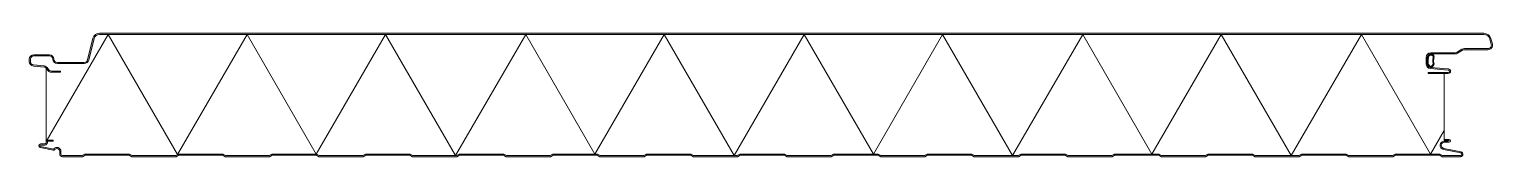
# Model space of a CAD drawing. Header units: metres. Extents: x -510 to 532, y -88 to 0.
import ezdxf

# ---------------------------------------------------------------- set-up
doc = ezdxf.new("R2010")
doc.units = ezdxf.units.M
doc.layers.add('A-DETL-GENF', color=92, linetype='Continuous', lineweight=18)

# ---------------------------------------------------------------- blocks, each defined once
blk = doc.blocks.new('00 Kingspan_Detail_KS1000_Evolution_dikte 88 - Kingspan_Detail_KS1000_Evolution_dikte 88-3344949-00_0 Basismaterialen')
at = {"layer": 'A-DETL-GENF', "lineweight": 13}
for points in [[(485.9, -28.7), (500.7, -28.6), (501.1, -28.5), (501.4, -28.2), (501.7, -27.9), (501.8, -27.5), (501.9, -27.1), (501.9, -26.7), (501.7, -26.3), (501.5, -26), (501.2, -25.7), (500.8, -25.5), (500.4, -25.4), (487.6, -24.3), (487, -24.2), (486.5, -23.9), (486, -23.5), (485.6, -23), (485.4, -22.4), (485.3, -21.8), (485.3, -17.2), (485.4, -16.6), (485.7, -15.9), (486.1, -15.4), (486.6, -15), (487.2, -14.8), (487.8, -14.7), (505.9, -14.6), (506.5, -14.5), (507, -14.2), (510.8, -11.9), (511.3, -11.7), (511.8, -11.7), (528.6, -11.7), (529.3, -11.6), (530, -11.4), (530.7, -11), (531.2, -10.4), (531.5, -9.8), (531.8, -9.1), (531.8, -8.4), (531.7, -7.7), (530.7, -3.8), (530.2, -2.6), (529.3, -1.5), (528.3, -0.7), (527, -0.2), (525.7, 0), (-460.1, 0), (-461.4, -0.2), (-462.6, -0.6), (-463.6, -1.4), (-464.4, -2.4), (-464.9, -3.5), (-468.7, -18.9), (-468.9, -19.4), (-469.2, -19.9), (-469.6, -20.3), (-470, -20.6), (-470.6, -20.8), (-471.1, -20.8), (-490.2, -20.8), (-490.9, -20.7), (-491.5, -20.5), (-492, -20.1), (-492.4, -19.6), (-492.6, -19), (-492.9, -17.6), (-493.2, -16.9), (-493.7, -16.2), (-494.4, -15.7), (-495.1, -15.4), (-495.9, -15.3), (-507, -15.3), (-507.8, -15.4), (-508.6, -15.7), (-509.3, -16.3), (-509.8, -16.9), (-510.1, -17.7), (-510.2, -18.5), (-510.2, -20.2), (-510.1, -21), (-509.8, -21.7), (-509.4, -22.4), (-508.8, -22.9), (-508.1, -23.2), (-507.3, -23.4), (-499.2, -24.2), (-498.7, -24.4), (-498.3, -24.7), (-498, -25), (-497.2, -26.3), (-496.6, -26.9), (-495.8, -27.4), (-495, -27.7), (-494.1, -27.8), (-487.9, -27.8), (-487.9, -27), (-494.1, -27), (-494.8, -26.9), (-495.5, -26.7), (-496.1, -26.3), (-496.6, -25.8), (-497.3, -24.6), (-497.8, -24.1), (-498.4, -23.7), (-499, -23.4), (-499.7, -23.3), (-507.2, -22.6), (-507.8, -22.5), (-508.3, -22.2), (-508.8, -21.8), (-509.1, -21.3), (-509.3, -20.8), (-509.4, -20.2), (-509.4, -18.4), (-509.3, -17.9), (-509.1, -17.3), (-508.7, -16.8), (-508.2, -16.4), (-507.6, -16.2), (-507, -16.1), (-495.9, -16.1), (-495.3, -16.2), (-494.8, -16.4), (-494.3, -16.8), (-493.9, -17.3), (-493.6, -17.8), (-493.4, -19.3), (-493.1, -20), (-492.5, -20.7), (-491.9, -21.2), (-491.1, -21.5), (-490.2, -21.6), (-471.1, -21.6), (-470.4, -21.5), (-469.7, -21.3), (-469.1, -20.9), (-468.6, -20.4), (-468.2, -19.8), (-467.9, -19.1), (-464.1, -3.7), (-463.7, -2.8), (-463, -2), (-462.2, -1.3), (-461.2, -0.9), (-460.1, -0.8), (525.7, -0.8), (526.8, -0.9), (527.9, -1.4), (528.8, -2.1), (529.5, -3), (529.9, -4.1), (530.9, -7.9), (531, -8.4), (531, -9), (530.8, -9.5), (530.5, -10), (530.1, -10.4), (529.7, -10.7), (529.2, -10.8), (528.6, -10.9), (511.1, -11), (510.6, -11.1), (510, -11.4), (506.2, -13.7), (505.8, -13.9), (505.3, -13.9), (487.8, -13.9), (487, -14), (486.2, -14.3), (485.5, -14.9), (485, -15.5), (484.6, -16.3), (484.5, -17.2), (484.5, -21.8), (484.6, -22.6), (484.9, -23.4), (485.4, -24), (486, -24.6), (486.7, -24.9), (487.5, -25.1), (500.5, -26.2), (500.9, -26.5), (501.1, -26.9), (501.1, -27.3), (500.8, -27.7), (500.5, -27.9), (500.3, -27.9), (485.9, -27.9)], [(29.4, -88), (60.9, -88), (62.7, -87), (94.2, -87), (96.1, -88), (127.6, -88), (129.4, -87), (160.9, -87), (162.7, -88), (194.2, -88), (196.1, -87), (227.6, -87), (229.4, -88), (260.9, -88), (262.7, -87), (294.2, -87), (296, -88), (327.5, -88), (329.4, -87), (360.9, -87), (362.7, -88), (394.2, -88), (396, -87), (427.5, -87), (429.4, -88), (460.9, -88), (462.7, -87), (494.2, -87), (496, -88), (509.1, -88), (509.5, -87.9), (509.9, -87.8), (510.3, -87.5), (510.5, -87.2), (510.7, -86.8), (510.8, -86.4), (510.8, -86), (510.7, -85.6), (510.4, -85.2), (510.2, -84.9), (509.8, -84.7), (509.4, -84.5), (496.6, -81.9), (496.1, -81.6), (495.8, -81.2), (495.5, -80.8), (495.3, -80.3), (495.3, -79.7), (495.4, -79.2), (495.7, -78.7), (496, -78.3), (496.5, -78), (497, -77.8), (497.5, -77.7), (501.2, -77.7), (501.4, -77.6), (501.6, -77.4), (501.8, -77.2), (501.9, -77), (501.9, -76.7), (501.9, -76.5), (501.8, -76.2), (501.6, -76), (501.4, -75.9), (501.2, -75.8), (500.9, -75.7), (497.5, -75.7), (497.5, -76.5), (500.9, -76.5), (500.1, -76.9), (497.5, -76.9), (496.8, -77), (496.1, -77.3), (495.5, -77.7), (495, -78.3), (494.7, -78.9), (494.5, -79.6), (494.6, -80.4), (494.8, -81.1), (495.1, -81.7), (495.6, -82.3), (496.3, -82.6), (497, -82.9), (509.5, -85.4), (509.8, -85.7), (510, -86.1), (510, -86.5), (509.7, -86.9), (509.3, -87.2), (509.1, -87.2), (496.2, -87.2), (494.4, -86.2), (462.5, -86.2), (460.7, -87.2), (429.6, -87.2), (427.7, -86.2), (395.8, -86.2), (394, -87.2), (362.9, -87.2), (361.1, -86.2), (329.2, -86.2), (327.3, -87.2), (296.2, -87.2), (294.4, -86.2), (262.5, -86.2), (260.7, -87.2), (229.6, -87.2), (227.8, -86.2), (195.8, -86.2), (194, -87.2), (162.9, -87.2), (161.1, -86.2), (129.2, -86.2), (127.4, -87.2), (96.3, -87.2), (94.4, -86.2), (62.5, -86.2), (60.7, -87.2), (29.6, -87.2), (27.8, -86.2), (-4.1, -86.2), (-6, -87.2), (-37.1, -87.2), (-38.9, -86.2), (-70.8, -86.2), (-72.6, -87.2), (-103.7, -87.2), (-105.5, -86.2), (-137.5, -86.2), (-139.3, -87.2), (-170.4, -87.2), (-172.2, -86.2), (-204.1, -86.2), (-205.9, -87.2), (-237, -87.2), (-238.9, -86.2), (-270.8, -86.2), (-272.6, -87.2), (-303.7, -87.2), (-305.5, -86.2), (-337.4, -86.2), (-339.3, -87.2), (-370.4, -87.2), (-372.2, -86.2), (-404.1, -86.2), (-405.9, -87.2), (-437, -87.2), (-438.8, -86.2), (-470.8, -86.2), (-472.6, -87.2), (-486.8, -87.2), (-487.1, -87), (-487.4, -86.8), (-487.6, -86.6), (-487.7, -86.3), (-487.7, -86), (-487.7, -84.2), (-487.8, -83.5), (-488.1, -82.9), (-488.5, -82.3), (-489, -81.9), (-489.7, -81.6), (-490.4, -81.4), (-491.1, -81.5), (-491.7, -81.7), (-492.3, -82.1), (-492.8, -82.6), (-502.5, -80.6), (-502.7, -80.4), (-502.7, -80.1), (-502.6, -79.9), (-502.4, -79.8), (-502.2, -79.7), (-499.1, -79.7), (-498.6, -79.6), (-498.2, -79.5), (-497.8, -79.2), (-497.5, -78.8), (-497.4, -78.4), (-497.3, -77.9), (-497.3, -76.9), (-493.1, -76.9), (-493.1, -76.1), (-497.4, -76.1), (-497.6, -76.2), (-497.8, -76.4), (-498, -76.6), (-498.1, -76.8), (-498.1, -77.1), (-498.1, -78.2), (-498.2, -78.4), (-498.4, -78.6), (-498.6, -78.8), (-498.8, -78.9), (-499.1, -78.9), (-502.5, -78.9), (-502.8, -79.1), (-503.1, -79.2), (-503.3, -79.5), (-503.4, -79.8), (-503.5, -80.1), (-503.5, -80.4), (-503.4, -80.7), (-503.2, -81), (-503, -81.2), (-502.8, -81.4), (-502.5, -81.5), (-492.9, -83.4), (-492.4, -83.3), (-492.1, -83), (-491.7, -82.6), (-491.3, -82.4), (-490.8, -82.2), (-490.4, -82.2), (-489.9, -82.3), (-489.4, -82.5), (-489.1, -82.9), (-488.8, -83.3), (-488.6, -83.7), (-488.5, -84.2), (-488.5, -86), (-488.5, -86.5), (-488.3, -87), (-487.9, -87.4), (-487.5, -87.7), (-487, -87.9), (-486.5, -88), (-472.4, -88), (-470.5, -87), (-439, -87), (-437.2, -88), (-405.7, -88), (-403.9, -87), (-372.4, -87), (-370.6, -88), (-339.1, -88), (-337.2, -87), (-305.7, -87), (-303.9, -88), (-272.4, -88), (-270.6, -87), (-239.1, -87), (-237.2, -88), (-205.7, -88), (-203.9, -87), (-172.4, -87), (-170.6, -88), (-139.1, -88), (-137.2, -87), (-105.7, -87), (-103.9, -88), (-72.4, -88), (-70.6, -87), (-39.1, -87), (-37.3, -88), (-5.8, -88), (-3.9, -87), (27.6, -87)]]:
    blk.add_hatch(color=256, dxfattribs=at).paths.add_polyline_path(points)
at = {"layer": 'A-DETL-GENF'}
for p, q in [((525.7, 0), (-460.1, 0)), ((-464.9, -3.5), (-468.7, -18.9)), ((-467.9, -19.1), (-464.1, -3.7)), ((-460.1, -0.8), (525.7, -0.8)), ((529.9, -4.1), (530.9, -7.9)), ((531.7, -7.7), (530.7, -3.8)), ((-510.2, -18.5), (-510.2, -20.2)), ((-509.4, -20.2), (-509.4, -18.5)), ((-495.9, -15.3), (-507, -15.3)), ((-507, -16.1), (-495.9, -16.1)), ((-482.3, -20.8), (-490.2, -20.8)), ((-471.1, -20.8), (-482.3, -20.8)), ((484.5, -17.2), (484.5, -21.8)), ((485.3, -21.8), (485.3, -17.2)), ((505.3, -13.9), (487.8, -13.9)), ((487.8, -14.7), (505.3, -14.7)), ((510, -11.4), (506.6, -13.5)), ((507, -14.2), (510.4, -12.1)), ((528.6, -10.9), (511.8, -10.9)), ((511.8, -11.7), (528.6, -11.7)), ((-507.3, -23.4), (-499.7, -24.1)), ((-499.7, -23.3), (-507.2, -22.6)), ((-498.1, -77.1), (-498.1, -24.9)), ((-487.9, -27), (-494.1, -27)), ((-494.1, -27.8), (-487.9, -27.8)), ((-490.2, -21.6), (-482.3, -21.6)), ((-487.9, -27.8), (-487.9, -27)), ((-482.3, -21.6), (-471.1, -21.6)), ((500.3, -27.9), (485.9, -27.9)), ((485.9, -27.9), (485.9, -28.7)), ((485.9, -28.7), (500.3, -28.7)), ((487.5, -25.1), (500.3, -26.2)), ((500.4, -25.4), (487.6, -24.3)), ((-502.5, -81.5), (-493.1, -83.3)), ((-492.8, -82.6), (-502.3, -80.7)), ((-499.1, -78.9), (-502.2, -78.9)), ((-502.2, -79.7), (-499.1, -79.7)), ((-493.1, -76.1), (-498.1, -76.1)), ((-498.1, -77.1), (-498.1, -77.9)), ((-497.3, -77.9), (-497.3, -76.9)), ((-497.3, -76.9), (-493.1, -76.9)), ((-493.1, -76.1), (-497.1, -76.1)), ((-493.1, -76.9), (-493.1, -76.1)), ((497, -82.9), (509.2, -85.3)), ((509.4, -84.5), (497.1, -82.1)), ((500.9, -75.7), (497.5, -75.7)), ((497.5, -75.7), (497.5, -76.5)), ((497.5, -76.5), (500.9, -76.5)), ((500.1, -76.9), (497.5, -76.9)), ((497.5, -77.7), (500.9, -77.7)), ((500.9, -76.5), (500.1, -76.9)), ((-488.5, -84.2), (-488.5, -86)), ((-487.7, -86), (-487.7, -84.2)), ((-472.6, -87.2), (-486.5, -87.2)), ((-486.5, -88), (-472.4, -88)), ((-470.8, -86.2), (-472.6, -87.2)), ((-472.4, -88), (-470.5, -87)), ((-438.8, -86.2), (-470.8, -86.2)), ((-470.5, -87), (-439, -87)), ((-439, -87), (-437.2, -88)), ((-437, -87.2), (-438.8, -86.2)), ((-437.2, -88), (-405.7, -88)), ((-405.9, -87.2), (-437, -87.2)), ((-404.1, -86.2), (-405.9, -87.2)), ((-405.7, -88), (-403.9, -87)), ((-372.2, -86.2), (-404.1, -86.2)), ((-403.9, -87), (-372.4, -87)), ((-372.4, -87), (-370.6, -88)), ((-370.4, -87.2), (-372.2, -86.2)), ((-370.6, -88), (-339.1, -88)), ((-339.3, -87.2), (-370.4, -87.2)), ((-337.4, -86.2), (-339.3, -87.2)), ((-339.1, -88), (-337.2, -87)), ((-305.5, -86.2), (-337.4, -86.2)), ((-337.2, -87), (-305.7, -87)), ((-305.7, -87), (-303.9, -88)), ((-303.7, -87.2), (-305.5, -86.2)), ((-303.9, -88), (-272.4, -88)), ((-272.6, -87.2), (-303.7, -87.2)), ((-270.8, -86.2), (-272.6, -87.2)), ((-272.4, -88), (-270.6, -87)), ((-238.9, -86.2), (-270.8, -86.2)), ((-270.6, -87), (-239.1, -87)), ((-239.1, -87), (-237.2, -88)), ((-237, -87.2), (-238.9, -86.2)), ((-237.2, -88), (-205.7, -88)), ((-205.9, -87.2), (-237, -87.2)), ((-204.1, -86.2), (-205.9, -87.2)), ((-205.7, -88), (-203.9, -87)), ((-172.2, -86.2), (-204.1, -86.2)), ((-203.9, -87), (-172.4, -87)), ((-172.4, -87), (-170.6, -88)), ((-170.4, -87.2), (-172.2, -86.2)), ((-170.6, -88), (-139.1, -88)), ((-139.3, -87.2), (-170.4, -87.2)), ((-137.5, -86.2), (-139.3, -87.2)), ((-139.1, -88), (-137.2, -87)), ((-105.5, -86.2), (-137.5, -86.2)), ((-137.2, -87), (-105.7, -87)), ((-105.7, -87), (-103.9, -88)), ((-103.7, -87.2), (-105.5, -86.2)), ((-103.9, -88), (-72.4, -88)), ((-72.6, -87.2), (-103.7, -87.2)), ((-70.8, -86.2), (-72.6, -87.2)), ((-72.4, -88), (-70.6, -87)), ((-38.9, -86.2), (-70.8, -86.2)), ((-70.6, -87), (-39.1, -87)), ((-39.1, -87), (-37.3, -88)), ((-37.1, -87.2), (-38.9, -86.2)), ((-37.3, -88), (-5.8, -88)), ((-6, -87.2), (-37.1, -87.2)), ((-4.1, -86.2), (-6, -87.2)), ((-5.8, -88), (-3.9, -87)), ((27.8, -86.2), (-4.1, -86.2)), ((-3.9, -87), (27.6, -87)), ((27.6, -87), (29.4, -88)), ((29.6, -87.2), (27.8, -86.2)), ((29.4, -88), (60.9, -88)), ((60.7, -87.2), (29.6, -87.2)), ((62.5, -86.2), (60.7, -87.2)), ((60.9, -88), (62.7, -87)), ((94.4, -86.2), (62.5, -86.2)), ((62.7, -87), (94.2, -87)), ((94.2, -87), (96.1, -88)), ((96.3, -87.2), (94.4, -86.2)), ((96.1, -88), (127.6, -88)), ((127.4, -87.2), (96.3, -87.2)), ((129.2, -86.2), (127.4, -87.2)), ((127.6, -88), (129.4, -87)), ((161.1, -86.2), (129.2, -86.2)), ((129.4, -87), (160.9, -87)), ((160.9, -87), (162.7, -88)), ((162.9, -87.2), (161.1, -86.2)), ((162.7, -88), (194.2, -88)), ((194, -87.2), (162.9, -87.2)), ((195.8, -86.2), (194, -87.2)), ((194.2, -88), (196.1, -87)), ((227.8, -86.2), (195.8, -86.2)), ((196.1, -87), (227.6, -87)), ((227.6, -87), (229.4, -88)), ((229.6, -87.2), (227.8, -86.2)), ((229.4, -88), (260.9, -88)), ((260.7, -87.2), (229.6, -87.2)), ((262.5, -86.2), (260.7, -87.2)), ((260.9, -88), (262.7, -87)), ((294.4, -86.2), (262.5, -86.2)), ((262.7, -87), (294.2, -87)), ((294.2, -87), (296, -88)), ((296.2, -87.2), (294.4, -86.2)), ((296, -88), (327.5, -88)), ((327.3, -87.2), (296.2, -87.2)), ((329.2, -86.2), (327.3, -87.2)), ((327.5, -88), (329.4, -87)), ((361.1, -86.2), (329.2, -86.2)), ((329.4, -87), (360.9, -87)), ((360.9, -87), (362.7, -88)), ((362.9, -87.2), (361.1, -86.2)), ((362.7, -88), (394.2, -88)), ((394, -87.2), (362.9, -87.2)), ((395.8, -86.2), (394, -87.2)), ((394.2, -88), (396, -87)), ((427.7, -86.2), (395.8, -86.2)), ((396, -87), (427.5, -87)), ((427.5, -87), (429.4, -88)), ((429.6, -87.2), (427.7, -86.2)), ((429.4, -88), (460.9, -88)), ((460.7, -87.2), (429.6, -87.2)), ((462.5, -86.2), (460.7, -87.2)), ((460.9, -88), (462.7, -87)), ((494.4, -86.2), (462.5, -86.2)), ((462.7, -87), (494.2, -87)), ((494.2, -87), (496, -88)), ((496.2, -87.2), (494.4, -86.2)), ((496, -88), (509.1, -88)), ((509.1, -87.2), (496.2, -87.2))]:
    blk.add_line(p, q, dxfattribs=at)
at = {"layer": 'A-DETL-GENF', "lineweight": 13}
for p, q in [((-460.1, 0), (525.7, 0)), ((-498.1, -77.1), (-454, -0.8)), ((-468.7, -18.9), (-464.9, -3.5)), ((-467.9, -19.1), (-464.1, -3.7)), ((-460.1, -0.8), (525.7, -0.8)), ((-404.6, -86.5), (-454, -0.8)), ((-404.6, -86.5), (-355.1, -0.8)), ((-305.8, -86.2), (-355.1, -0.8)), ((-305.8, -86.2), (-256.5, -0.8)), ((-206.6, -87.2), (-256.5, -0.8)), ((-206.6, -87.2), (-156.7, -0.8)), ((-107.4, -86.2), (-156.7, -0.8)), ((-107.4, -86.2), (-58.1, -0.8)), ((-8.2, -87.2), (-58.1, -0.8)), ((-8.2, -87.2), (41.6, -0.8)), ((90.9, -86.2), (41.6, -0.8)), ((90.9, -86.2), (140.2, -0.8)), ((190.1, -87.2), (140.2, -0.8)), ((190.1, -87.2), (240, -0.8)), ((289.3, -86.2), (240, -0.8)), ((289.3, -86.2), (338.6, -0.8)), ((388.5, -87.2), (338.6, -0.8)), ((388.5, -87.2), (438.4, -0.8)), ((487.7, -86.2), (438.4, -0.8)), ((529.9, -4.1), (530.9, -7.9)), ((530.7, -3.8), (531.7, -7.7)), ((-510.2, -20.2), (-510.2, -18.5)), ((-509.4, -20.2), (-509.4, -18.5)), ((-507, -15.3), (-495.9, -15.3)), ((-507, -16.1), (-495.9, -16.1)), ((-490.2, -20.8), (-482.3, -20.8)), ((-482.3, -20.8), (-471.1, -20.8)), ((484.5, -17.2), (484.5, -21.8)), ((485.3, -17.2), (485.3, -21.8)), ((485.5, -17.6), (486.2, -16.8)), ((485.5, -18.2), (486, -17.6)), ((485.5, -18.7), (486, -18.1)), ((485.5, -19.3), (486, -18.7)), ((485.5, -19.9), (486, -19.2)), ((487.7, -14.7), (485.6, -16.8)), ((486.9, -15), (485.9, -16)), ((487.5, -15.6), (486.9, -15)), ((488.1, -15.6), (487.2, -14.8)), ((488.2, -14.8), (487.3, -15.7)), ((488.9, -15.8), (487.7, -14.7)), ((505.3, -13.9), (487.8, -13.9)), ((505.3, -14.7), (487.8, -14.7)), ((488.6, -14.9), (487.9, -15.6)), ((490.1, -16.6), (488.4, -14.9)), ((489, -15.1), (488.4, -15.7)), ((490, -15.8), (489.3, -15.2)), ((489.3, -18.6), (489.9, -18.1)), ((489.3, -19.3), (489.9, -18.6)), ((489.3, -19.7), (489.9, -19.2)), ((489.9, -20.3), (489.3, -19.7)), ((490, -21), (489.3, -20.3)), ((490.1, -17.1), (489.4, -16.4)), ((489.4, -17.6), (490.1, -16.8)), ((489.4, -18.1), (490, -17.5)), ((489.5, -17), (490.1, -16.3)), ((510, -11.4), (506.6, -13.5)), ((510.4, -12.1), (507, -14.2)), ((528.6, -10.9), (511.8, -10.9)), ((528.6, -11.7), (511.8, -11.7)), ((-499.7, -24.1), (-507.3, -23.4)), ((-499.7, -23.3), (-507.2, -22.6)), ((-498.1, -76.1), (-498.1, -24.9)), ((-487.9, -27), (-494.1, -27)), ((-487.9, -27.8), (-494.1, -27.8)), ((-490.2, -21.6), (-482.3, -21.6)), ((-482.3, -21.6), (-471.1, -21.6)), ((485.5, -21.6), (486, -20.9)), ((486.1, -21.6), (485.5, -21)), ((486.3, -22.3), (485.5, -21.6)), ((487.5, -24.1), (485.6, -22.2)), ((500.3, -27.9), (485.9, -27.9)), ((500.3, -28.7), (485.9, -28.7)), ((487.9, -23.4), (487.3, -24.1)), ((488.1, -24.2), (487.4, -23.4)), ((487.5, -25.1), (500.3, -26.2)), ((487.6, -24.3), (500.4, -25.4)), ((487.9, -24.1), (490.2, -21.7)), ((488.5, -24), (487.9, -23.4)), ((490, -22.7), (488.5, -24)), ((490.2, -21.7), (489.4, -20.9)), ((497.5, -76.9), (497.5, -28.7)), ((487.7, -86.2), (497.5, -69.2)), ((-502.5, -81.5), (-493.1, -83.3)), ((-502.3, -80.7), (-492.8, -82.6)), ((-499.1, -78.9), (-502.2, -78.9)), ((-499.1, -79.7), (-502.2, -79.7)), ((-498.1, -77.1), (-498.1, -77.9)), ((-493.1, -76.9), (-497.3, -76.9)), ((-497.3, -77.9), (-497.3, -76.9)), ((-497.1, -76.1), (-493.1, -76.1)), ((-493.1, -76.1), (-497.1, -76.1)), ((-493.1, -76.9), (-493.1, -76.1)), ((509.2, -85.3), (497, -82.9)), ((509.4, -84.5), (497.1, -82.1)), ((500.9, -75.7), (497.5, -75.7)), ((497.5, -75.7), (497.5, -76.5)), ((500.9, -76.5), (497.5, -76.5)), ((497.5, -76.9), (500.1, -76.9)), ((497.5, -77.7), (500.9, -77.7)), ((500.1, -76.9), (500.9, -76.5)), ((-488.5, -84.2), (-488.5, -86)), ((-487.7, -84.2), (-487.7, -86)), ((-486.5, -87.2), (-472.6, -87.2)), ((-486.5, -88), (-472.4, -88)), ((-472.6, -87.2), (-470.8, -86.2)), ((-472.4, -88), (-470.5, -87)), ((-470.8, -86.2), (-438.8, -86.2)), ((-470.5, -87), (-439, -87)), ((-439, -87), (-437.2, -88)), ((-438.8, -86.2), (-437, -87.2)), ((-437.2, -88), (-405.7, -88)), ((-437, -87.2), (-405.9, -87.2)), ((-405.9, -87.2), (-404.1, -86.2)), ((-405.7, -88), (-403.9, -87)), ((-404.1, -86.2), (-372.2, -86.2)), ((-403.9, -87), (-372.4, -87)), ((-372.4, -87), (-370.6, -88)), ((-372.2, -86.2), (-370.4, -87.2)), ((-370.6, -88), (-339.1, -88)), ((-370.4, -87.2), (-339.3, -87.2)), ((-339.3, -87.2), (-337.4, -86.2)), ((-339.1, -88), (-337.2, -87)), ((-337.4, -86.2), (-305.5, -86.2)), ((-337.2, -87), (-305.7, -87)), ((-305.7, -87), (-303.9, -88)), ((-305.5, -86.2), (-303.7, -87.2)), ((-303.9, -88), (-272.4, -88)), ((-303.7, -87.2), (-272.6, -87.2)), ((-272.6, -87.2), (-270.8, -86.2)), ((-272.4, -88), (-270.6, -87)), ((-270.8, -86.2), (-238.9, -86.2)), ((-270.6, -87), (-239.1, -87)), ((-239.1, -87), (-237.2, -88)), ((-238.9, -86.2), (-237, -87.2)), ((-237.2, -88), (-205.7, -88)), ((-237, -87.2), (-205.9, -87.2)), ((-205.9, -87.2), (-204.1, -86.2)), ((-205.7, -88), (-203.9, -87)), ((-204.1, -86.2), (-172.2, -86.2)), ((-203.9, -87), (-172.4, -87)), ((-172.4, -87), (-170.6, -88)), ((-172.2, -86.2), (-170.4, -87.2)), ((-170.6, -88), (-139.1, -88)), ((-170.4, -87.2), (-139.3, -87.2)), ((-139.3, -87.2), (-137.5, -86.2)), ((-139.1, -88), (-137.2, -87)), ((-137.5, -86.2), (-105.5, -86.2)), ((-137.2, -87), (-105.7, -87)), ((-105.7, -87), (-103.9, -88)), ((-105.5, -86.2), (-103.7, -87.2)), ((-103.9, -88), (-72.4, -88)), ((-103.7, -87.2), (-72.6, -87.2)), ((-72.6, -87.2), (-70.8, -86.2)), ((-72.4, -88), (-70.6, -87)), ((-70.8, -86.2), (-38.9, -86.2)), ((-70.6, -87), (-39.1, -87)), ((-39.1, -87), (-37.3, -88)), ((-38.9, -86.2), (-37.1, -87.2)), ((-37.3, -88), (-5.8, -88)), ((-37.1, -87.2), (-6, -87.2)), ((-6, -87.2), (-4.1, -86.2)), ((-5.8, -88), (-3.9, -87)), ((-4.1, -86.2), (27.8, -86.2)), ((-3.9, -87), (27.6, -87)), ((27.6, -87), (29.4, -88)), ((27.8, -86.2), (29.6, -87.2)), ((29.4, -88), (60.9, -88)), ((29.6, -87.2), (60.7, -87.2)), ((60.7, -87.2), (62.5, -86.2)), ((60.9, -88), (62.7, -87)), ((62.5, -86.2), (94.4, -86.2)), ((62.7, -87), (94.2, -87)), ((94.2, -87), (96.1, -88)), ((94.4, -86.2), (96.3, -87.2)), ((96.1, -88), (127.6, -88)), ((96.3, -87.2), (127.4, -87.2)), ((127.4, -87.2), (129.2, -86.2)), ((127.6, -88), (129.4, -87)), ((129.2, -86.2), (161.1, -86.2)), ((129.4, -87), (160.9, -87)), ((160.9, -87), (162.7, -88)), ((161.1, -86.2), (162.9, -87.2)), ((162.7, -88), (194.2, -88)), ((162.9, -87.2), (194, -87.2)), ((194, -87.2), (195.8, -86.2)), ((194.2, -88), (196.1, -87)), ((195.8, -86.2), (227.8, -86.2)), ((196.1, -87), (227.6, -87)), ((227.6, -87), (229.4, -88)), ((227.8, -86.2), (229.6, -87.2)), ((229.4, -88), (260.9, -88)), ((229.6, -87.2), (260.7, -87.2)), ((260.7, -87.2), (262.5, -86.2)), ((260.9, -88), (262.7, -87)), ((262.5, -86.2), (294.4, -86.2)), ((262.7, -87), (294.2, -87)), ((294.2, -87), (296, -88)), ((294.4, -86.2), (296.2, -87.2)), ((296, -88), (327.5, -88)), ((296.2, -87.2), (327.3, -87.2)), ((327.3, -87.2), (329.2, -86.2)), ((327.5, -88), (329.4, -87)), ((329.2, -86.2), (361.1, -86.2)), ((329.4, -87), (360.9, -87)), ((360.9, -87), (362.7, -88)), ((361.1, -86.2), (362.9, -87.2)), ((362.7, -88), (394.2, -88)), ((362.9, -87.2), (394, -87.2)), ((394, -87.2), (395.8, -86.2)), ((394.2, -88), (396, -87)), ((395.8, -86.2), (427.7, -86.2)), ((396, -87), (427.5, -87)), ((427.5, -87), (429.4, -88)), ((427.7, -86.2), (429.6, -87.2)), ((429.4, -88), (460.9, -88)), ((429.6, -87.2), (460.7, -87.2)), ((460.7, -87.2), (462.5, -86.2)), ((460.9, -88), (462.7, -87)), ((462.5, -86.2), (494.4, -86.2)), ((462.7, -87), (494.2, -87)), ((494.2, -87), (496, -88)), ((494.4, -86.2), (496.2, -87.2)), ((496, -88), (509.1, -88)), ((496.2, -87.2), (509.1, -87.2))]:
    blk.add_line(p, q, dxfattribs=at)
for centre, radius, start, end in [((-460.1, -5), 5, 90, 162.8188), ((525.7, -5.2), 5.2, 15.0911, 90), ((-460.1, -5), 4.2, 90, 162.511), ((525.7, -5.2), 4.4, 15.0911, 90), ((528.6, -8.5), 3.2, 270, 15.0911), ((528.6, -8.5), 2.4, 270, 15.0911), ((-507, -18.5), 3.2, 90, 180), ((-507, -20.2), 3.2, 180, 265), ((-507, -18.5), 2.4, 90, 180), ((-507, -20.2), 2.4, 180, 265), ((-495.9, -18.5), 3.2, 2.0304, 89.965), ((-495.9, -18.5), 2.4, 2.0304, 89.9596), ((-490.2, -18.3), 3.3, 182.0304, 270), ((-490.2, -18.3), 2.5, 182.0304, 270), ((-471.1, -18.3), 2.5, 270, 346.1975), ((-471.1, -18.3), 3.3, 270, 346.1975), ((487.8, -17.2), 3.3, 90, 180), ((487.8, -17.2), 2.5, 90, 180), ((489.4, -17.6), 3.87, 149.7304, 178.5352), ((438.2, -18), 47.4, 358.0563, 0.5499), ((475.2, -20.6), 10.3, 355.9232, 5.7089), ((488.4, -17.9), 3.27, 118.7427, 137.3429), ((488.6, -17.6), 2.52, 150.3821, 188.123), ((512.7, -19.3), 26.6, 177.2476, 180.8734), ((478, -20.3), 8.04, 355.2463, 4.7537), ((488.1, -17.8), 2.29, 117.5985, 139.7864), ((487.5, -18), 3.28, 66.9804, 93.0659), ((487.8, -17.7), 2.07, 67.0712, 97.5919), ((488.6, -16.7), 0.873, 346.653, 92.7863), ((488.5, -16.7), 1.72, 19.3313, 77.4681), ((500.5, -19.1), 11.1, 174.0314, 181.917), ((493.2, -19.9), 3.87, 174.4087, 198.8845), ((477.9, -16.6), 11.6, 353.0525, 358.6327), ((526, -19.9), 36.1, 176.2437, 179.2632), ((493.9, -19.8), 4.04, 174.3882, 202.0364), ((487.9, -16.6), 2.28, 336.865, 12.9484), ((505.3, -11.5), 2.4, 270, 302.0201), ((505.3, -11.5), 3.2, 270, 302.0201), ((511.8, -14.2), 3.3, 90, 122.0201), ((511.8, -14.2), 2.5, 90, 122.0201), ((-500, -26.5), 3.3, 24.8489, 85), ((-500, -26.5), 2.5, 24.8489, 41.8046), ((-494.1, -23.8), 4, 204.8489, 270), ((-494.1, -23.8), 3.2, 204.8489, 270), ((487.8, -21.8), 3.3, 180, 265), ((487.8, -21.8), 2.5, 180, 265), ((488.7, -21.4), 3.22, 179.5324, 209.8349), ((487.8, -21.9), 2.1, 208.9451, 245.301), ((491.5, -20.7), 5.53, 183.3142, 197.1994), ((490.5, -19.4), 5.14, 215.0682, 228.4504), ((487.5, -21.5), 1.97, 287.1249, 321.0047), ((487.2, -21.2), 3.13, 286.1928, 312.3309), ((488.3, -21.6), 1.34, 303.0576, 20.5433), ((488, -21.8), 2.15, 307.4968, 11.194), ((500.3, -27), 1.65, 270, 85), ((500.3, -27), 0.85, 270, 85), ((-502.2, -80.2), 1.29, 90, 258.6901), ((-502.2, -80.2), 0.493, 90, 258.6901), ((-499.1, -77.9), 1, 270, 0), ((-499.1, -77.9), 1.8, 270, 0), ((-497.1, -77.1), 1, 90, 180), ((-492.9, -82.4), 1, 258.6901, 321.6713), ((-490.5, -84.2), 2.8, 0.065, 144.1517), ((-490.5, -84.2), 2, 0.0769, 141.6713), ((497.5, -79.9), 2.99, 90, 259.8345), ((497.5, -79.9), 2.19, 90, 260.0275), ((500.9, -76.7), 1, 360, 90), ((500.9, -76.7), 1, 270, 0), ((-486.5, -86), 2, 180.0769, 270), ((-486.5, -86), 1.2, 180.0769, 270), ((509, -86.2), 1.76, 272.2839, 78.6901), ((509, -86.2), 0.957, 273.0948, 78.6901)]:
    blk.add_arc(centre, radius, start, end, dxfattribs=at)
at = {"layer": 'A-DETL-GENF'}
for centre, radius, start, end in [((525.7, -5.2), 5.2, 15.0911, 90), ((-460.1, -5), 5, 90, 162.8188), ((-460.1, -5), 4.2, 90, 162.511), ((525.7, -5.2), 4.4, 15.0911, 90), ((528.6, -8.5), 3.2, 270, 15.0911), ((528.6, -8.5), 2.4, 270, 15.0911), ((-507, -18.5), 3.2, 90, 180), ((-507, -20.2), 3.2, 180, 265), ((-507, -18.5), 2.4, 90, 180), ((-507, -20.2), 2.4, 180, 265), ((-495.9, -18.5), 3.2, 2.0304, 89.965), ((-495.9, -18.5), 2.4, 2.0304, 89.9596), ((-490.2, -18.3), 3.3, 182.0304, 270), ((-490.2, -18.3), 2.5, 182.0304, 270), ((-471.1, -18.3), 2.5, 270, 346.1975), ((-471.1, -18.3), 3.3, 270, 346.1975), ((487.8, -17.2), 3.3, 90, 180), ((487.8, -17.2), 2.5, 90, 180), ((505.3, -11.5), 2.4, 270, 302.0201), ((505.3, -11.5), 3.2, 270, 302.0201), ((511.8, -14.2), 3.3, 90, 122.0201), ((511.8, -14.2), 2.5, 90, 122.0201), ((-500, -26.5), 3.3, 24.8489, 85), ((-500, -26.5), 2.5, 24.8489, 85), ((-494.1, -23.8), 4, 204.8489, 270), ((-494.1, -23.8), 3.2, 204.8489, 270), ((487.8, -21.8), 3.3, 180, 265), ((487.8, -21.8), 2.5, 180, 265), ((500.3, -27), 1.65, 270, 85), ((500.3, -27), 0.85, 270, 85), ((-502.2, -80.2), 1.29, 90, 258.6901), ((-502.2, -80.2), 0.493, 90, 258.6901), ((-499.1, -77.9), 1.8, 270, 360), ((-499.1, -77.9), 1, 270, 0), ((-497.1, -77.1), 1, 90, 180), ((-492.9, -82.4), 1, 258.6901, 321.6713), ((-490.5, -84.2), 2.8, 0.065, 144.1517), ((-490.5, -84.2), 2, 0.0769, 141.6713), ((497.5, -79.9), 2.99, 90, 259.8345), ((497.5, -79.9), 2.19, 90, 260.0275), ((500.9, -76.7), 1, 360, 90), ((500.9, -76.7), 1, 270, 360), ((-486.5, -86), 2, 180.0769, 270), ((-486.5, -86), 1.2, 180.0769, 270), ((509, -86.2), 1.76, 272.2839, 78.6901), ((509, -86.2), 0.957, 273.0948, 78.6901)]:
    blk.add_arc(centre, radius, start, end, dxfattribs=at)

msp = doc.modelspace()

# ---------------------------------------------------------------- block references
msp.add_blockref('00 Kingspan_Detail_KS1000_Evolution_dikte 88 - Kingspan_Detail_KS1000_Evolution_dikte 88-3344949-00_0 Basismaterialen', (0, 0))

doc.saveas('drawing.dxf')
